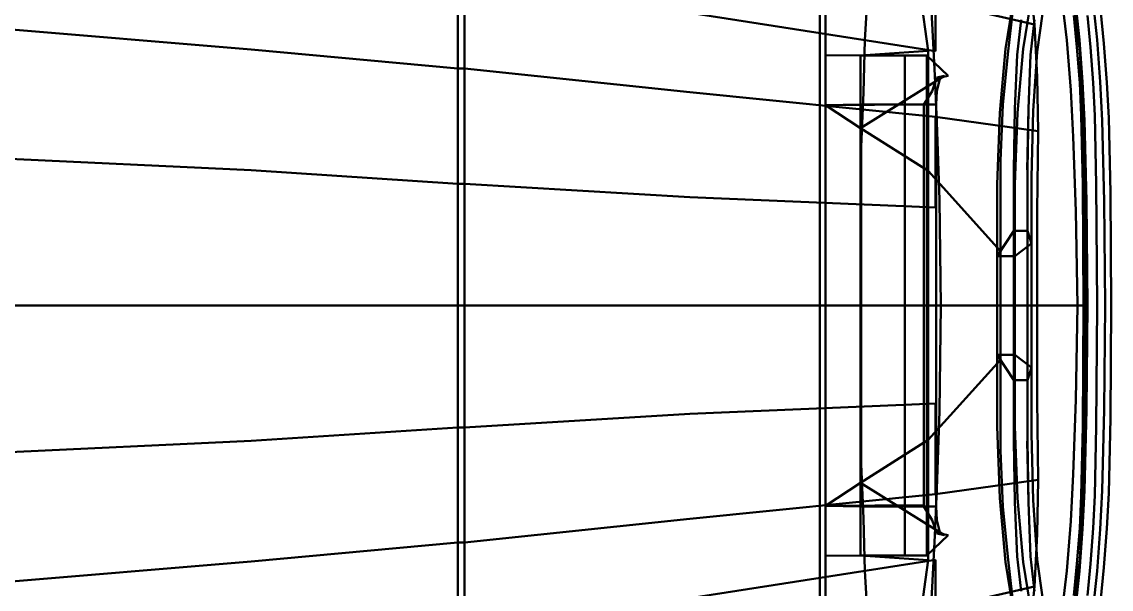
# Model space of a CAD drawing. Header units: inches. Extents: x 297.28 to 301.23, y -10.28 to -8.52.
# Drawn here: x 300.189 to 301.21, y -9.662 to -9.13 of the extents above; entities that cross this region are included whole.
import ezdxf

# ---------------------------------------------------------------- set-up
doc = ezdxf.new("R2010")
doc.units = ezdxf.units.IN
doc.header["$MEASUREMENT"] = 0
for name, color, linetype, lineweight in [('Ford-chasis', 1, 'CONTINUOUS', 50), ('Ford-Cromados', 2, 'CONTINUOUS', 50), ('Ford-Plastic-Negro-3D', 6, 'CONTINUOUS', 50)]:
    doc.layers.add(name, color=color, linetype=linetype, lineweight=lineweight)

msp = doc.modelspace()

# ---------------------------------------------------------------- linework, layer by layer
at = {"layer": 'Ford-chasis'}
for points in [[(300.0893, -9.0275, 0.2505), (300.0893, -9.7644, 0.2505), (300.9371, -9.7654, 0.2505), (300.9371, -9.0265, 0.2505)], [(301.0347, -9.5833, 0.2422), (301.0347, -9.2075, 0.2422), (300.9425, -9.2081, 0.2176), (300.9425, -9.5839, 0.2176)]]:
    msp.add_3dface(points, dxfattribs=at)
at = {"layer": 'Ford-chasis', "linetype": 'ByBlock'}
for points, invisible_edges in [([(300.1338, -9.1332, 0.8681), (300.4037, -9.1559, 0.8417), (300.4037, -9.0675, 0.8114), (300.1338, -9.0419, 0.8363)], 10), ([(300.5974, -9.1737, 0.8093), (300.4037, -9.1559, 0.8417), (300.4037, -9.0675, 0.8114), (300.5974, -9.0895, 0.7815)], 2), ([(301.0455, -9.1574, 0.6895), (300.8152, -9.1214, 0.7389), (300.8152, -9.0744, 0.7215), (301.0455, -9.1111, 0.674)], 2), ([(301.136, -9.1075, 0.6311), (301.1385, -9.1324, 0.6419), (301.0455, -9.1111, 0.674), (301.0455, -9.0765, 0.6542)], 12), ([(300.6037, -9.1737, 0.8093), (300.8152, -9.196, 0.7645), (300.8152, -9.1214, 0.7389), (300.6037, -9.0895, 0.7815)], 2), ([(300.9752, -9.0938, 0.2759), (300.9752, -9.1614, 0.2759), (300.9425, -9.161, 0.2334), (300.9425, -9.0956, 0.2334)], 1), ([(301.0387, -9.157, 0.3204), (301.0298, -9.0917, 0.3274), (300.9752, -9.0938, 0.2759), (300.9752, -9.1614, 0.2759)], 4), ([(301.1199, -9.1034, 0.3851), (301.1133, -9.1601, 0.3623), (301.0387, -9.157, 0.3204), (301.0298, -9.0917, 0.3274)], 10), ([(301.1408, -9.1816, 0.6564), (301.0455, -9.1574, 0.6895), (301.0455, -9.1111, 0.674), (301.1385, -9.1324, 0.6419)], 1), ([(301.136, -9.1075, 0.6311), (301.1638, -9.1048, 0.6053), (301.1688, -9.1472, 0.6247), (301.1385, -9.1324, 0.6419)], 5), ([(301.1688, -9.1472, 0.6247), (301.1809, -9.1575, 0.6128), (301.1756, -9.1176, 0.5948), (301.1638, -9.1048, 0.6053)], 5), ([(300.8152, -9.196, 0.7645), (301.0455, -9.2191, 0.7053), (301.0455, -9.1574, 0.6895), (300.8152, -9.1214, 0.7389)], 10), ([(300.4037, -9.269, 0.8593), (300.1338, -9.2563, 0.8871), (300.1338, -9.1332, 0.8681), (300.4037, -9.1559, 0.8417)], 10), ([(301.1688, -9.1472, 0.6247), (301.1385, -9.1324, 0.6419), (301.1408, -9.1816, 0.6564), (301.1725, -9.1939, 0.6397)], 5), ([(301.1835, -9.2025, 0.6253), (301.1725, -9.1939, 0.6397), (301.1688, -9.1472, 0.6247), (301.1809, -9.1575, 0.6128)], 5), ([(300.5974, -9.2817, 0.8264), (300.4037, -9.269, 0.8593), (300.4037, -9.1559, 0.8417), (300.5974, -9.1737, 0.8093)], 2), ([(300.9425, -9.161, 0.2334), (300.9425, -9.1795, 0.2303), (300.9752, -9.1789, 0.241), (300.9752, -9.1614, 0.2759)], 2), ([(300.9752, -9.1789, 0.2791), (300.9752, -9.1614, 0.2759), (301.0387, -9.157, 0.3204), (301.0387, -9.1904, 0.3204)], 8), ([(300.9752, -9.1614, 0.2759), (301.0167, -9.1614, 0.3097), (301.0167, -9.1789, 0.2508), (300.9752, -9.1789, 0.241)], 4), ([(301.0167, -9.1614, 0.3097), (301.0375, -9.1614, 0.3193), (301.0375, -9.1789, 0.2608), (301.0167, -9.1789, 0.2508)], 4), ([(301.0375, -9.1614, 0.3193), (301.0573, -9.1804, 0.3285), (301.05, -9.1821, 0.2812), (301.0375, -9.1789, 0.2608)], 4), ([(301.0387, -9.157, 0.3204), (301.1133, -9.1601, 0.3623), (301.1086, -9.2076, 0.3554), (301.0387, -9.1904, 0.3204)], 5), ([(301.0455, -9.2191, 0.7053), (301.1419, -9.2323, 0.6681), (301.1408, -9.1816, 0.6564), (301.0455, -9.1574, 0.6895)], 12), ([(300.8152, -9.2944, 0.7836), (300.6037, -9.2817, 0.8264), (300.6037, -9.1737, 0.8093), (300.8152, -9.196, 0.7645)], 8), ([(300.9752, -9.1789, 0.241), (300.9752, -9.1948, 0.2251), (300.9425, -9.1954, 0.2176), (300.9425, -9.1795, 0.2303)], 10), ([(301.0387, -9.2285, 0.3204), (301.0387, -9.1904, 0.3204), (300.9752, -9.1789, 0.2791), (300.9752, -9.2011, 0.2918)], 10), ([(301.0167, -9.1789, 0.2508), (300.9752, -9.1789, 0.241), (300.9752, -9.1948, 0.2251), (301.0167, -9.1948, 0.2317)], 5), ([(301.0375, -9.1789, 0.2608), (301.0167, -9.1789, 0.2508), (301.0167, -9.1948, 0.2317), (301.0375, -9.1948, 0.2418)], 5), ([(301.05, -9.1821, 0.2812), (301.0375, -9.1789, 0.2608), (301.0375, -9.1948, 0.2418), (301.0468, -9.1948, 0.2591)], 5), ([(301.1408, -9.1816, 0.6564), (301.1725, -9.1939, 0.6397), (301.1748, -9.2377, 0.6471), (301.1419, -9.2323, 0.6681)], 5), ([(301.0455, -9.304, 0.7179), (300.8152, -9.2944, 0.7836), (300.8152, -9.196, 0.7645), (301.0455, -9.2191, 0.7053)], 2), ([(300.9752, -9.1948, 0.2251), (300.9752, -9.2075, 0.2187), (300.9425, -9.2081, 0.2144), (300.9425, -9.1954, 0.2176)], 8), ([(300.9752, -9.1948, 0.2251), (301.0167, -9.1948, 0.2317), (301.0167, -9.2075, 0.2254), (300.9752, -9.2075, 0.2187)], 1), ([(301.0167, -9.1948, 0.2317), (301.0375, -9.1948, 0.2418), (301.0375, -9.2075, 0.2386), (301.0167, -9.2075, 0.2254)], 1), ([(301.0375, -9.1948, 0.2418), (301.0468, -9.1948, 0.2591), (301.0462, -9.2075, 0.2558), (301.0375, -9.2075, 0.2386)], 1), ([(301.1086, -9.2076, 0.3554), (301.1066, -9.2599, 0.353), (301.0387, -9.2285, 0.3204), (301.0387, -9.1904, 0.3204)], 10), ([(301.1748, -9.2377, 0.6471), (301.1845, -9.2431, 0.6306), (301.1835, -9.2025, 0.6253), (301.1725, -9.1939, 0.6397)], 5), ([(301.0387, -9.2698, 0.3204), (301.0387, -9.2285, 0.3204), (300.9752, -9.2011, 0.2918), (300.9752, -9.2297, 0.295)], 2), ([(301.141, -9.3074, 0.675), (301.0455, -9.304, 0.7179), (301.0455, -9.2191, 0.7053), (301.1419, -9.2323, 0.6681)], 1), ([(301.1066, -9.2599, 0.353), (301.1066, -9.345, 0.353), (301.0387, -9.2698, 0.3204), (301.0387, -9.2285, 0.3204)], 8), ([(301.1748, -9.2377, 0.6471), (301.1419, -9.2323, 0.6681), (301.141, -9.3074, 0.675), (301.1771, -9.3075, 0.6532)], 5), ([(301.1852, -9.3078, 0.6365), (301.1771, -9.3075, 0.6532), (301.1748, -9.2377, 0.6471), (301.1845, -9.2431, 0.6306)], 5), ([(300.1338, -9.396, 0.8967), (300.4037, -9.396, 0.8688), (300.4037, -9.269, 0.8593), (300.1338, -9.2563, 0.8871)], 10), ([(300.4037, -9.396, 0.8688), (300.5974, -9.396, 0.8347), (300.5974, -9.2817, 0.8264), (300.4037, -9.269, 0.8593)], 8), ([(300.6037, -9.396, 0.8347), (300.8152, -9.396, 0.7931), (300.8152, -9.2944, 0.7836), (300.6037, -9.2817, 0.8264)], 2), ([(300.8152, -9.396, 0.7931), (301.0455, -9.396, 0.7216), (301.0455, -9.304, 0.7179), (300.8152, -9.2944, 0.7836)], 10), ([(301.0455, -9.396, 0.7216), (301.141, -9.396, 0.6764), (301.141, -9.3074, 0.675), (301.0455, -9.304, 0.7179)], 12), ([(301.141, -9.3074, 0.675), (301.1771, -9.3075, 0.6532), (301.1788, -9.396, 0.6557), (301.141, -9.396, 0.6764)], 1), ([(301.1788, -9.396, 0.6557), (301.1858, -9.396, 0.6392), (301.1852, -9.3078, 0.6365), (301.1771, -9.3075, 0.6532)], 4), ([(300.1338, -9.396, 0.8967), (300.4037, -9.396, 0.8688), (300.4037, -9.523, 0.8593), (300.1338, -9.5357, 0.8871)], 10), ([(300.4037, -9.396, 0.8688), (300.5974, -9.396, 0.8347), (300.5974, -9.5103, 0.8264), (300.4037, -9.523, 0.8593)], 8), ([(300.6037, -9.396, 0.8347), (300.8152, -9.396, 0.7931), (300.8152, -9.4976, 0.7836), (300.6037, -9.5103, 0.8264)], 2), ([(300.8152, -9.396, 0.7931), (301.0455, -9.396, 0.7216), (301.0455, -9.4879, 0.7179), (300.8152, -9.4976, 0.7836)], 10), ([(301.0455, -9.396, 0.7216), (301.141, -9.396, 0.6764), (301.141, -9.4845, 0.675), (301.0455, -9.4879, 0.7179)], 12), ([(301.141, -9.4845, 0.675), (301.1771, -9.4845, 0.6532), (301.1788, -9.396, 0.6557), (301.141, -9.396, 0.6764)], 1), ([(301.1788, -9.396, 0.6557), (301.1858, -9.396, 0.6392), (301.1852, -9.4841, 0.6365), (301.1771, -9.4845, 0.6532)], 4), ([(301.1066, -9.532, 0.353), (301.1066, -9.447, 0.353), (301.0387, -9.5221, 0.3204), (301.0387, -9.5634, 0.3204)], 8), ([(301.0455, -9.4879, 0.7179), (300.8152, -9.4976, 0.7836), (300.8152, -9.596, 0.7645), (301.0455, -9.5728, 0.7053)], 2), ([(301.141, -9.4845, 0.675), (301.0455, -9.4879, 0.7179), (301.0455, -9.5728, 0.7053), (301.1419, -9.5596, 0.6681)], 1), ([(301.1748, -9.5542, 0.6471), (301.1419, -9.5596, 0.6681), (301.141, -9.4845, 0.675), (301.1771, -9.4845, 0.6532)], 5), ([(301.1852, -9.4841, 0.6365), (301.1771, -9.4845, 0.6532), (301.1748, -9.5542, 0.6471), (301.1845, -9.5488, 0.6306)], 5), ([(300.8152, -9.4976, 0.7836), (300.6037, -9.5103, 0.8264), (300.6037, -9.6182, 0.8093), (300.8152, -9.596, 0.7645)], 8), ([(300.5974, -9.5103, 0.8264), (300.4037, -9.523, 0.8593), (300.4037, -9.636, 0.8417), (300.5974, -9.6182, 0.8093)], 2), ([(300.4037, -9.523, 0.8593), (300.1338, -9.5357, 0.8871), (300.1338, -9.6587, 0.8681), (300.4037, -9.636, 0.8417)], 10), ([(301.0387, -9.5221, 0.3204), (301.0387, -9.5634, 0.3204), (300.9752, -9.5908, 0.2918), (300.9752, -9.5622, 0.295)], 2), ([(301.1086, -9.5844, 0.3554), (301.1066, -9.532, 0.353), (301.0387, -9.5634, 0.3204), (301.0387, -9.6015, 0.3204)], 10), ([(301.1408, -9.6103, 0.6564), (301.1725, -9.5981, 0.6397), (301.1748, -9.5542, 0.6471), (301.1419, -9.5596, 0.6681)], 5), ([(301.1748, -9.5542, 0.6471), (301.1845, -9.5488, 0.6306), (301.1835, -9.5894, 0.6253), (301.1725, -9.5981, 0.6397)], 5), ([(301.0387, -9.5634, 0.3204), (301.0387, -9.6015, 0.3204), (300.9752, -9.613, 0.2791), (300.9752, -9.5908, 0.2918)], 10), ([(301.0455, -9.5728, 0.7053), (301.1419, -9.5596, 0.6681), (301.1408, -9.6103, 0.6564), (301.0455, -9.6345, 0.6895)], 12), ([(300.8152, -9.596, 0.7645), (301.0455, -9.5728, 0.7053), (301.0455, -9.6345, 0.6895), (300.8152, -9.6705, 0.7389)], 10), ([(300.9752, -9.5972, 0.2251), (300.9752, -9.5845, 0.2187), (300.9425, -9.5839, 0.2144), (300.9425, -9.5966, 0.2176)], 8), ([(300.9752, -9.5972, 0.2251), (301.0167, -9.5972, 0.2317), (301.0167, -9.5845, 0.2254), (300.9752, -9.5845, 0.2187)], 1), ([(301.0167, -9.5972, 0.2317), (301.0375, -9.5972, 0.2418), (301.0375, -9.5845, 0.2386), (301.0167, -9.5845, 0.2254)], 1), ([(301.0375, -9.5972, 0.2418), (301.0468, -9.5972, 0.2591), (301.0462, -9.5845, 0.2558), (301.0375, -9.5845, 0.2386)], 1), ([(301.0387, -9.6349, 0.3204), (301.1133, -9.6318, 0.3623), (301.1086, -9.5844, 0.3554), (301.0387, -9.6015, 0.3204)], 5), ([(301.1835, -9.5894, 0.6253), (301.1725, -9.5981, 0.6397), (301.1688, -9.6447, 0.6247), (301.1809, -9.6345, 0.6128)], 5), ([(300.6037, -9.6182, 0.8093), (300.8152, -9.596, 0.7645), (300.8152, -9.6705, 0.7389), (300.6037, -9.7024, 0.7815)], 2), ([(300.9752, -9.613, 0.241), (300.9752, -9.5972, 0.2251), (300.9425, -9.5966, 0.2176), (300.9425, -9.6124, 0.2303)], 10), ([(301.0167, -9.613, 0.2508), (300.9752, -9.613, 0.241), (300.9752, -9.5972, 0.2251), (301.0167, -9.5972, 0.2317)], 5), ([(300.9752, -9.613, 0.2791), (300.9752, -9.6305, 0.2759), (301.0387, -9.6349, 0.3204), (301.0387, -9.6015, 0.3204)], 8), ([(301.0375, -9.613, 0.2608), (301.0167, -9.613, 0.2508), (301.0167, -9.5972, 0.2317), (301.0375, -9.5972, 0.2418)], 5), ([(301.05, -9.6099, 0.2812), (301.0375, -9.613, 0.2608), (301.0375, -9.5972, 0.2418), (301.0468, -9.5972, 0.2591)], 5), ([(301.1688, -9.6447, 0.6247), (301.1385, -9.6595, 0.6419), (301.1408, -9.6103, 0.6564), (301.1725, -9.5981, 0.6397)], 5), ([(300.9425, -9.6309, 0.2334), (300.9425, -9.6124, 0.2303), (300.9752, -9.613, 0.241), (300.9752, -9.6305, 0.2759)], 2), ([(300.9752, -9.6305, 0.2759), (301.0167, -9.6305, 0.3097), (301.0167, -9.613, 0.2508), (300.9752, -9.613, 0.241)], 4), ([(301.0167, -9.6305, 0.3097), (301.0375, -9.6305, 0.3193), (301.0375, -9.613, 0.2608), (301.0167, -9.613, 0.2508)], 4), ([(301.0375, -9.6305, 0.3193), (301.0573, -9.6115, 0.3285), (301.05, -9.6099, 0.2812), (301.0375, -9.613, 0.2608)], 4), ([(301.1408, -9.6103, 0.6564), (301.0455, -9.6345, 0.6895), (301.0455, -9.6808, 0.674), (301.1385, -9.6595, 0.6419)], 1), ([(300.5974, -9.6182, 0.8093), (300.4037, -9.636, 0.8417), (300.4037, -9.7245, 0.8114), (300.5974, -9.7024, 0.7815)], 2), ([(300.1338, -9.6587, 0.8681), (300.4037, -9.636, 0.8417), (300.4037, -9.7245, 0.8114), (300.1338, -9.75, 0.8363)], 10), ([(301.0455, -9.6345, 0.6895), (300.8152, -9.6705, 0.7389), (300.8152, -9.7175, 0.7215), (301.0455, -9.6808, 0.674)], 2), ([(300.9752, -9.6982, 0.2759), (300.9752, -9.6305, 0.2759), (300.9425, -9.6309, 0.2334), (300.9425, -9.6963, 0.2334)], 1), ([(301.0387, -9.6349, 0.3204), (301.0298, -9.7002, 0.3274), (300.9752, -9.6982, 0.2759), (300.9752, -9.6305, 0.2759)], 4), ([(301.1199, -9.6885, 0.3851), (301.1133, -9.6318, 0.3623), (301.0387, -9.6349, 0.3204), (301.0298, -9.7002, 0.3274)], 10), ([(301.1688, -9.6447, 0.6247), (301.1809, -9.6345, 0.6128), (301.1756, -9.6743, 0.5948), (301.1638, -9.6871, 0.6053)], 5), ([(301.136, -9.6845, 0.6311), (301.1638, -9.6871, 0.6053), (301.1688, -9.6447, 0.6247), (301.1385, -9.6595, 0.6419)], 5), ([(301.136, -9.6845, 0.6311), (301.1385, -9.6595, 0.6419), (301.0455, -9.6808, 0.674), (301.0455, -9.7154, 0.6542)], 12)]:
    msp.add_3dface(points, dxfattribs=dict(at, invisible_edges=invisible_edges))
at = {"layer": 'Ford-chasis'}
for points, invisible_edges in [([(300.9752, -9.2297, 0.295), (300.9425, -9.2081, 0.2176), (301.0468, -9.1821, 0.2844), (301.0541, -9.1804, 0.3285)], 2), ([(300.9425, -9.2081, 0.2176), (301.0468, -9.1821, 0.2844), (301.0426, -9.1948, 0.255), (301.0347, -9.2075, 0.2422)], 1), ([(300.9752, -9.5622, 0.295), (300.9425, -9.5839, 0.2176), (301.0468, -9.6099, 0.2844), (301.0541, -9.6115, 0.3285)], 2), ([(300.9425, -9.5839, 0.2176), (301.0468, -9.6099, 0.2844), (301.0426, -9.5972, 0.255), (301.0347, -9.5845, 0.2422)], 1)]:
    msp.add_3dface(points, dxfattribs=dict(at, invisible_edges=invisible_edges))
at = {"layer": 'Ford-chasis', "linetype": 'ByBlock'}
for points in [[(300.9425, -9.2081, 0.2144), (300.9425, -9.5839, 0.2144), (300.9752, -9.5845, 0.2187), (300.9752, -9.2075, 0.2187)], [(301.0167, -9.2075, 0.2254), (300.9752, -9.2075, 0.2187), (300.9752, -9.5845, 0.2187), (301.0167, -9.5845, 0.2254)], [(301.0375, -9.2075, 0.2386), (301.0167, -9.2075, 0.2254), (301.0167, -9.5845, 0.2254), (301.0375, -9.5845, 0.2386)], [(301.0462, -9.2075, 0.2558), (301.0375, -9.2075, 0.2386), (301.0375, -9.5845, 0.2386), (301.0462, -9.5845, 0.2558)]]:
    msp.add_3dface(points, dxfattribs=at)
at = {"layer": 'Ford-Cromados', "invisible_edges": 5}
for points in [[(301.1805, -9.1468, 0.6184), (301.1782, -9.1536, 0.5966), (301.1753, -9.124, 0.5847), (301.177, -9.1119, 0.6044)], [(301.1972, -9.1468, 0.6184), (301.1805, -9.1468, 0.6184), (301.177, -9.1119, 0.6044), (301.1936, -9.1119, 0.6044)], [(301.1972, -9.1468, 0.6184), (301.2035, -9.1502, 0.6075), (301.2003, -9.1179, 0.5946), (301.1936, -9.1119, 0.6044)], [(301.1342, -9.1168, 0.3705), (301.1175, -9.1168, 0.3705), (301.1113, -9.1551, 0.3562), (301.1279, -9.1551, 0.3562)], [(301.1175, -9.1168, 0.3705), (301.1258, -9.1281, 0.3914), (301.1221, -9.1607, 0.3793), (301.1113, -9.1551, 0.3562)], [(301.1342, -9.1168, 0.3705), (301.1459, -9.1224, 0.381), (301.1409, -9.1579, 0.3677), (301.1279, -9.1551, 0.3562)], [(301.1459, -9.1224, 0.381), (301.1385, -9.1281, 0.3914), (301.1348, -9.1607, 0.3793), (301.1409, -9.1579, 0.3677)], [(301.1909, -9.1536, 0.5966), (301.1782, -9.1536, 0.5966), (301.1753, -9.124, 0.5847), (301.188, -9.124, 0.5847)], [(301.2035, -9.1502, 0.6075), (301.1909, -9.1536, 0.5966), (301.188, -9.124, 0.5847), (301.2003, -9.1179, 0.5946)], [(301.1385, -9.1281, 0.3914), (301.1258, -9.1281, 0.3914), (301.1221, -9.1607, 0.3793), (301.1348, -9.1607, 0.3793)], [(301.1113, -9.1551, 0.3562), (301.1279, -9.1551, 0.3562), (301.1224, -9.2151, 0.3481), (301.1058, -9.2151, 0.3481)], [(301.1221, -9.1607, 0.3793), (301.1113, -9.1551, 0.3562), (301.1058, -9.2151, 0.3481), (301.12, -9.2116, 0.3724)], [(301.1409, -9.1579, 0.3677), (301.1279, -9.1551, 0.3562), (301.1224, -9.2151, 0.3481), (301.1371, -9.2134, 0.3602)], [(301.1809, -9.1872, 0.6068), (301.1834, -9.1863, 0.6304), (301.1805, -9.1468, 0.6184), (301.1782, -9.1536, 0.5966)], [(301.1809, -9.1872, 0.6068), (301.1936, -9.1872, 0.6068), (301.1909, -9.1536, 0.5966), (301.1782, -9.1536, 0.5966)], [(301.1834, -9.1863, 0.6304), (301.2001, -9.1863, 0.6304), (301.1972, -9.1468, 0.6184), (301.1805, -9.1468, 0.6184)], [(301.1936, -9.1872, 0.6068), (301.2064, -9.1868, 0.6186), (301.2035, -9.1502, 0.6075), (301.1909, -9.1536, 0.5966)], [(301.2064, -9.1868, 0.6186), (301.2001, -9.1863, 0.6304), (301.1972, -9.1468, 0.6184), (301.2035, -9.1502, 0.6075)], [(301.1221, -9.1607, 0.3793), (301.1348, -9.1607, 0.3793), (301.1327, -9.2116, 0.3724), (301.12, -9.2116, 0.3724)], [(301.1348, -9.1607, 0.3793), (301.1409, -9.1579, 0.3677), (301.1371, -9.2134, 0.3602), (301.1327, -9.2116, 0.3724)], [(301.1854, -9.2223, 0.6375), (301.1822, -9.2177, 0.6128), (301.1809, -9.1872, 0.6068), (301.1834, -9.1863, 0.6304)], [(301.202, -9.2223, 0.6375), (301.1854, -9.2223, 0.6375), (301.1834, -9.1863, 0.6304), (301.2001, -9.1863, 0.6304)], [(301.202, -9.2223, 0.6375), (301.208, -9.22, 0.6252), (301.2064, -9.1868, 0.6186), (301.2001, -9.1863, 0.6304)], [(301.1949, -9.2177, 0.6128), (301.1822, -9.2177, 0.6128), (301.1809, -9.1872, 0.6068), (301.1936, -9.1872, 0.6068)], [(301.208, -9.22, 0.6252), (301.1949, -9.2177, 0.6128), (301.1936, -9.1872, 0.6068), (301.2064, -9.1868, 0.6186)], [(301.1058, -9.2151, 0.3481), (301.12, -9.2116, 0.3724), (301.119, -9.2688, 0.37), (301.1035, -9.2824, 0.3452)], [(301.1224, -9.2151, 0.3481), (301.1058, -9.2151, 0.3481), (301.1035, -9.2824, 0.3452), (301.1201, -9.2824, 0.3452)], [(301.1327, -9.2116, 0.3724), (301.12, -9.2116, 0.3724), (301.119, -9.2688, 0.37), (301.1317, -9.2688, 0.37)], [(301.1224, -9.2151, 0.3481), (301.1371, -9.2134, 0.3602), (301.1355, -9.2756, 0.3576), (301.1201, -9.2824, 0.3452)], [(301.1371, -9.2134, 0.3602), (301.1327, -9.2116, 0.3724), (301.1318, -9.2688, 0.37), (301.1355, -9.2756, 0.3576)], [(301.1837, -9.2824, 0.6186), (301.1872, -9.2985, 0.6443), (301.1854, -9.2223, 0.6375), (301.1822, -9.2177, 0.6128)], [(301.1837, -9.2824, 0.6186), (301.1964, -9.2824, 0.6186), (301.1949, -9.2177, 0.6128), (301.1822, -9.2177, 0.6128)], [(301.1872, -9.2985, 0.6443), (301.2038, -9.2985, 0.6443), (301.202, -9.2223, 0.6375), (301.1854, -9.2223, 0.6375)], [(301.1964, -9.2824, 0.6186), (301.2096, -9.2904, 0.6314), (301.208, -9.22, 0.6252), (301.1949, -9.2177, 0.6128)], [(301.2096, -9.2904, 0.6314), (301.2038, -9.2985, 0.6443), (301.202, -9.2223, 0.6375), (301.208, -9.22, 0.6252)], [(301.119, -9.2688, 0.37), (301.1035, -9.2824, 0.3452), (301.1035, -9.3497, 0.3452), (301.119, -9.3259, 0.37)], [(301.119, -9.2688, 0.37), (301.1318, -9.2688, 0.37), (301.1318, -9.3259, 0.37), (301.119, -9.3259, 0.37)], [(301.1355, -9.2756, 0.3576), (301.1201, -9.2824, 0.3452), (301.1201, -9.3497, 0.3452), (301.1355, -9.3378, 0.3576)], [(301.1318, -9.2688, 0.37), (301.1355, -9.2756, 0.3576), (301.1355, -9.3378, 0.3576), (301.1318, -9.3259, 0.37)], [(301.1035, -9.2824, 0.3452), (301.1201, -9.2824, 0.3452), (301.1201, -9.3497, 0.3452), (301.1035, -9.3497, 0.3452)], [(301.188, -9.396, 0.6474), (301.1844, -9.396, 0.6212), (301.1837, -9.2824, 0.6186), (301.1872, -9.2985, 0.6443)], [(301.1971, -9.396, 0.6212), (301.1844, -9.396, 0.6212), (301.1837, -9.2824, 0.6186), (301.1964, -9.2824, 0.6186)], [(301.2104, -9.396, 0.6343), (301.1971, -9.396, 0.6212), (301.1964, -9.2824, 0.6186), (301.2096, -9.2904, 0.6314)], [(301.2046, -9.396, 0.6474), (301.188, -9.396, 0.6474), (301.1872, -9.2985, 0.6443), (301.2038, -9.2985, 0.6443)], [(301.2046, -9.396, 0.6474), (301.2104, -9.396, 0.6343), (301.2096, -9.2904, 0.6314), (301.2038, -9.2985, 0.6443)], [(301.188, -9.396, 0.6474), (301.1844, -9.396, 0.6212), (301.1837, -9.5095, 0.6186), (301.1872, -9.4935, 0.6443)], [(301.1971, -9.396, 0.6212), (301.1844, -9.396, 0.6212), (301.1837, -9.5095, 0.6186), (301.1964, -9.5095, 0.6186)], [(301.2046, -9.396, 0.6474), (301.188, -9.396, 0.6474), (301.1872, -9.4935, 0.6443), (301.2038, -9.4935, 0.6443)], [(301.2104, -9.396, 0.6343), (301.1971, -9.396, 0.6212), (301.1964, -9.5095, 0.6186), (301.2096, -9.5015, 0.6314)], [(301.2046, -9.396, 0.6474), (301.2104, -9.396, 0.6343), (301.2096, -9.5015, 0.6314), (301.2038, -9.4935, 0.6443)], [(301.1035, -9.5095, 0.3452), (301.1201, -9.5095, 0.3452), (301.1201, -9.4422, 0.3452), (301.1035, -9.4422, 0.3452)], [(301.119, -9.5232, 0.37), (301.1035, -9.5095, 0.3452), (301.1035, -9.4422, 0.3452), (301.119, -9.466, 0.37)], [(301.1355, -9.5163, 0.3576), (301.1201, -9.5095, 0.3452), (301.1201, -9.4422, 0.3452), (301.1355, -9.4541, 0.3576)], [(301.1318, -9.5232, 0.37), (301.1355, -9.5163, 0.3576), (301.1355, -9.4541, 0.3576), (301.1318, -9.466, 0.37)], [(301.119, -9.5232, 0.37), (301.1318, -9.5232, 0.37), (301.1318, -9.466, 0.37), (301.119, -9.466, 0.37)], [(301.1837, -9.5095, 0.6186), (301.1872, -9.4935, 0.6443), (301.1854, -9.5696, 0.6375), (301.1822, -9.5742, 0.6128)], [(301.1872, -9.4935, 0.6443), (301.2038, -9.4935, 0.6443), (301.202, -9.5696, 0.6375), (301.1854, -9.5696, 0.6375)], [(301.1964, -9.5095, 0.6186), (301.2096, -9.5015, 0.6314), (301.208, -9.5719, 0.6252), (301.1949, -9.5742, 0.6128)], [(301.2096, -9.5015, 0.6314), (301.2038, -9.4935, 0.6443), (301.202, -9.5696, 0.6375), (301.208, -9.5719, 0.6252)], [(301.1224, -9.5768, 0.3481), (301.1058, -9.5768, 0.3481), (301.1035, -9.5095, 0.3452), (301.1201, -9.5095, 0.3452)], [(301.1058, -9.5768, 0.3481), (301.12, -9.5803, 0.3724), (301.119, -9.5232, 0.37), (301.1035, -9.5095, 0.3452)], [(301.1224, -9.5768, 0.3481), (301.1371, -9.5786, 0.3602), (301.1355, -9.5163, 0.3576), (301.1201, -9.5095, 0.3452)], [(301.1837, -9.5095, 0.6186), (301.1964, -9.5095, 0.6186), (301.1949, -9.5742, 0.6128), (301.1822, -9.5742, 0.6128)], [(301.1327, -9.5803, 0.3724), (301.12, -9.5803, 0.3724), (301.119, -9.5232, 0.37), (301.1317, -9.5232, 0.37)], [(301.1371, -9.5786, 0.3602), (301.1327, -9.5803, 0.3724), (301.1318, -9.5232, 0.37), (301.1355, -9.5163, 0.3576)], [(301.1854, -9.5696, 0.6375), (301.1822, -9.5742, 0.6128), (301.1809, -9.6047, 0.6068), (301.1834, -9.6056, 0.6304)], [(301.1949, -9.5742, 0.6128), (301.1822, -9.5742, 0.6128), (301.1809, -9.6047, 0.6068), (301.1936, -9.6047, 0.6068)], [(301.202, -9.5696, 0.6375), (301.1854, -9.5696, 0.6375), (301.1834, -9.6056, 0.6304), (301.2001, -9.6056, 0.6304)], [(301.208, -9.5719, 0.6252), (301.1949, -9.5742, 0.6128), (301.1936, -9.6047, 0.6068), (301.2064, -9.6052, 0.6186)], [(301.202, -9.5696, 0.6375), (301.208, -9.5719, 0.6252), (301.2064, -9.6052, 0.6186), (301.2001, -9.6056, 0.6304)], [(301.1113, -9.6368, 0.3562), (301.1279, -9.6368, 0.3562), (301.1224, -9.5768, 0.3481), (301.1058, -9.5768, 0.3481)], [(301.1221, -9.6313, 0.3793), (301.1113, -9.6368, 0.3562), (301.1058, -9.5768, 0.3481), (301.12, -9.5803, 0.3724)], [(301.1221, -9.6313, 0.3793), (301.1348, -9.6313, 0.3793), (301.1327, -9.5803, 0.3724), (301.12, -9.5803, 0.3724)], [(301.1409, -9.6341, 0.3677), (301.1279, -9.6368, 0.3562), (301.1224, -9.5768, 0.3481), (301.1371, -9.5786, 0.3602)], [(301.1348, -9.6313, 0.3793), (301.1409, -9.6341, 0.3677), (301.1371, -9.5786, 0.3602), (301.1327, -9.5803, 0.3724)], [(301.1809, -9.6047, 0.6068), (301.1936, -9.6047, 0.6068), (301.1909, -9.6383, 0.5966), (301.1782, -9.6383, 0.5966)], [(301.1809, -9.6047, 0.6068), (301.1834, -9.6056, 0.6304), (301.1805, -9.6451, 0.6184), (301.1782, -9.6383, 0.5966)], [(301.1936, -9.6047, 0.6068), (301.2064, -9.6052, 0.6186), (301.2035, -9.6417, 0.6075), (301.1909, -9.6383, 0.5966)], [(301.2064, -9.6052, 0.6186), (301.2001, -9.6056, 0.6304), (301.1972, -9.6451, 0.6184), (301.2035, -9.6417, 0.6075)], [(301.1834, -9.6056, 0.6304), (301.2001, -9.6056, 0.6304), (301.1972, -9.6451, 0.6184), (301.1805, -9.6451, 0.6184)], [(301.1175, -9.6751, 0.3705), (301.1258, -9.6638, 0.3914), (301.1221, -9.6313, 0.3793), (301.1113, -9.6368, 0.3562)], [(301.1385, -9.6638, 0.3914), (301.1258, -9.6638, 0.3914), (301.1221, -9.6313, 0.3793), (301.1348, -9.6313, 0.3793)], [(301.1342, -9.6751, 0.3705), (301.1459, -9.6695, 0.381), (301.1409, -9.6341, 0.3677), (301.1279, -9.6368, 0.3562)], [(301.1459, -9.6695, 0.381), (301.1385, -9.6638, 0.3914), (301.1348, -9.6313, 0.3793), (301.1409, -9.6341, 0.3677)], [(301.1342, -9.6751, 0.3705), (301.1175, -9.6751, 0.3705), (301.1113, -9.6368, 0.3562), (301.1279, -9.6368, 0.3562)], [(301.1909, -9.6383, 0.5966), (301.1782, -9.6383, 0.5966), (301.1753, -9.6679, 0.5847), (301.188, -9.6679, 0.5847)], [(301.1805, -9.6451, 0.6184), (301.1782, -9.6383, 0.5966), (301.1753, -9.6679, 0.5847), (301.177, -9.68, 0.6044)], [(301.1972, -9.6451, 0.6184), (301.1805, -9.6451, 0.6184), (301.177, -9.68, 0.6044), (301.1936, -9.68, 0.6044)], [(301.2035, -9.6417, 0.6075), (301.1909, -9.6383, 0.5966), (301.188, -9.6679, 0.5847), (301.2003, -9.674, 0.5946)], [(301.1972, -9.6451, 0.6184), (301.2035, -9.6417, 0.6075), (301.2003, -9.674, 0.5946), (301.1936, -9.68, 0.6044)]]:
    msp.add_3dface(points, dxfattribs=at)
at = {"layer": 'Ford-Cromados'}
for points in [[(301.1035, -9.3497, 0.3452), (301.119, -9.3259, 0.37), (301.119, -9.466, 0.37), (301.1035, -9.4422, 0.3452)], [(301.1318, -9.3259, 0.37), (301.119, -9.3259, 0.37), (301.119, -9.466, 0.37), (301.1318, -9.466, 0.37)], [(301.1355, -9.3378, 0.3576), (301.1318, -9.3259, 0.37), (301.1318, -9.466, 0.37), (301.1355, -9.4541, 0.3576)], [(301.1201, -9.3497, 0.3452), (301.1355, -9.3378, 0.3576), (301.1355, -9.4541, 0.3576), (301.1201, -9.4422, 0.3452)], [(301.1201, -9.3497, 0.3452), (301.1035, -9.3497, 0.3452), (301.1035, -9.4422, 0.3452), (301.1201, -9.4422, 0.3452)]]:
    msp.add_3dface(points, dxfattribs=at)
at = {"layer": 'Ford-Plastic-Negro-3D'}
for points in [[(300.6037, -9.0895, 0.7815), (300.5974, -9.0895, 0.7815), (300.5974, -9.1737, 0.8093), (300.6037, -9.1737, 0.8093)], [(300.5974, -9.1737, 0.8093), (300.6037, -9.1737, 0.8093), (300.6037, -9.2817, 0.8264), (300.5974, -9.2817, 0.8264)], [(300.9752, -9.2297, 0.295), (300.9425, -9.2081, 0.2176), (300.9425, -9.5839, 0.2176), (300.9752, -9.5622, 0.295)], [(300.6037, -9.2817, 0.8264), (300.5974, -9.2817, 0.8264), (300.5974, -9.396, 0.8347), (300.6037, -9.396, 0.8347)], [(300.6037, -9.5103, 0.8264), (300.5974, -9.5103, 0.8264), (300.5974, -9.396, 0.8347), (300.6037, -9.396, 0.8347)], [(300.5974, -9.6182, 0.8093), (300.6037, -9.6182, 0.8093), (300.6037, -9.5103, 0.8264), (300.5974, -9.5103, 0.8264)], [(300.6037, -9.7024, 0.7815), (300.5974, -9.7024, 0.7815), (300.5974, -9.6182, 0.8093), (300.6037, -9.6182, 0.8093)]]:
    msp.add_3dface(points, dxfattribs=at)
for points, invisible_edges in [([(301.0423, -9.1316, 0.6296), (300.9793, -9.1472, 0.3502), (300.9824, -9.0957, 0.3717), (301.0404, -9.0928, 0.6089)], 5), ([(301.0423, -9.1316, 0.6296), (301.1809, -9.1575, 0.6128), (301.1756, -9.1176, 0.5948), (301.0404, -9.0928, 0.6089)], 5), ([(300.9824, -9.0957, 0.3717), (301.1199, -9.1034, 0.3851), (301.1133, -9.1601, 0.3623), (300.9793, -9.1472, 0.3502)], 5), ([(300.978, -9.1962, 0.3399), (301.045, -9.1801, 0.6429), (301.0423, -9.1316, 0.6296), (300.9793, -9.1472, 0.3502)], 5), ([(301.1835, -9.2025, 0.6253), (301.045, -9.1801, 0.6429), (301.0423, -9.1316, 0.6296), (301.1809, -9.1575, 0.6128)], 5), ([(301.1133, -9.1601, 0.3623), (300.9793, -9.1472, 0.3502), (300.978, -9.1962, 0.3399), (301.1086, -9.2076, 0.3554)], 5), ([(301.0468, -9.224, 0.6497), (300.9758, -9.2472, 0.3372), (300.978, -9.1962, 0.3399), (301.045, -9.1801, 0.6429)], 5), ([(301.0468, -9.224, 0.6497), (301.1845, -9.2431, 0.6306), (301.1835, -9.2025, 0.6253), (301.045, -9.1801, 0.6429)], 5), ([(300.978, -9.1962, 0.3399), (301.1086, -9.2076, 0.3554), (301.1066, -9.2599, 0.353), (300.9758, -9.2472, 0.3372)], 5), ([(300.9758, -9.3336, 0.3372), (301.0492, -9.2968, 0.6562), (301.0468, -9.224, 0.6497), (300.9758, -9.2472, 0.3372)], 5), ([(301.1859, -9.3078, 0.6365), (301.0492, -9.2968, 0.6562), (301.0468, -9.224, 0.6497), (301.1845, -9.2431, 0.6306)], 5), ([(301.1066, -9.2599, 0.353), (300.9758, -9.2472, 0.3372), (300.9758, -9.3336, 0.3372), (301.1066, -9.345, 0.353)], 5), ([(301.0492, -9.2968, 0.6562), (301.0507, -9.396, 0.6591), (300.9758, -9.396, 0.3372), (300.9758, -9.3336, 0.3372)], 10), ([(301.0507, -9.396, 0.6591), (301.1873, -9.396, 0.6392), (301.1859, -9.3078, 0.6365), (301.0492, -9.2968, 0.6562)], 5), ([(300.9758, -9.3336, 0.3372), (301.1066, -9.345, 0.353), (301.1066, -9.396, 0.353), (300.9758, -9.396, 0.3372)], 5), ([(300.9758, -9.4583, 0.3372), (301.1066, -9.447, 0.353), (301.1066, -9.396, 0.353), (300.9758, -9.396, 0.3372)], 5), ([(301.0492, -9.4952, 0.6562), (301.0507, -9.396, 0.6591), (300.9758, -9.396, 0.3372), (300.9758, -9.4583, 0.3372)], 10), ([(301.0507, -9.396, 0.6591), (301.1873, -9.396, 0.6392), (301.1859, -9.4841, 0.6365), (301.0492, -9.4952, 0.6562)], 5), ([(301.1066, -9.532, 0.353), (300.9758, -9.5447, 0.3372), (300.9758, -9.4583, 0.3372), (301.1066, -9.447, 0.353)], 5), ([(300.9758, -9.4583, 0.3372), (301.0492, -9.4952, 0.6562), (301.0468, -9.5679, 0.6497), (300.9758, -9.5447, 0.3372)], 5), ([(301.1859, -9.4841, 0.6365), (301.0492, -9.4952, 0.6562), (301.0468, -9.5679, 0.6497), (301.1845, -9.5488, 0.6306)], 5), ([(300.978, -9.5957, 0.3399), (301.1086, -9.5844, 0.3554), (301.1066, -9.532, 0.353), (300.9758, -9.5447, 0.3372)], 5), ([(301.0468, -9.5679, 0.6497), (300.9758, -9.5447, 0.3372), (300.978, -9.5957, 0.3399), (301.045, -9.6118, 0.6429)], 5), ([(301.0468, -9.5679, 0.6497), (301.1845, -9.5488, 0.6306), (301.1835, -9.5894, 0.6253), (301.045, -9.6118, 0.6429)], 5), ([(301.1133, -9.6318, 0.3623), (300.9793, -9.6448, 0.3502), (300.978, -9.5957, 0.3399), (301.1086, -9.5844, 0.3554)], 5), ([(301.1835, -9.5894, 0.6253), (301.045, -9.6118, 0.6429), (301.0423, -9.6603, 0.6296), (301.1809, -9.6345, 0.6128)], 5), ([(300.978, -9.5957, 0.3399), (301.045, -9.6118, 0.6429), (301.0423, -9.6603, 0.6296), (300.9793, -9.6448, 0.3502)], 5), ([(300.9824, -9.6962, 0.3717), (301.1199, -9.6885, 0.3851), (301.1133, -9.6318, 0.3623), (300.9793, -9.6448, 0.3502)], 5), ([(301.0423, -9.6603, 0.6296), (301.1809, -9.6345, 0.6128), (301.1756, -9.6743, 0.5948), (301.0404, -9.6992, 0.6089)], 5), ([(301.0423, -9.6603, 0.6296), (300.9793, -9.6448, 0.3502), (300.9824, -9.6962, 0.3717), (301.0404, -9.6992, 0.6089)], 5)]:
    msp.add_3dface(points, dxfattribs=dict(at, invisible_edges=invisible_edges))
at = {"layer": 'Ford-Plastic-Negro-3D', "linetype": 'ByBlock'}
for points in [[(300.9752, -9.5622, 0.295), (300.9752, -9.2297, 0.295), (301.0387, -9.2698, 0.3204), (301.0387, -9.5221, 0.3204)], [(301.0387, -9.2698, 0.3204), (301.0387, -9.5221, 0.3204), (301.1066, -9.447, 0.353), (301.1066, -9.345, 0.353)]]:
    msp.add_3dface(points, dxfattribs=at)

doc.saveas('drawing.dxf')
